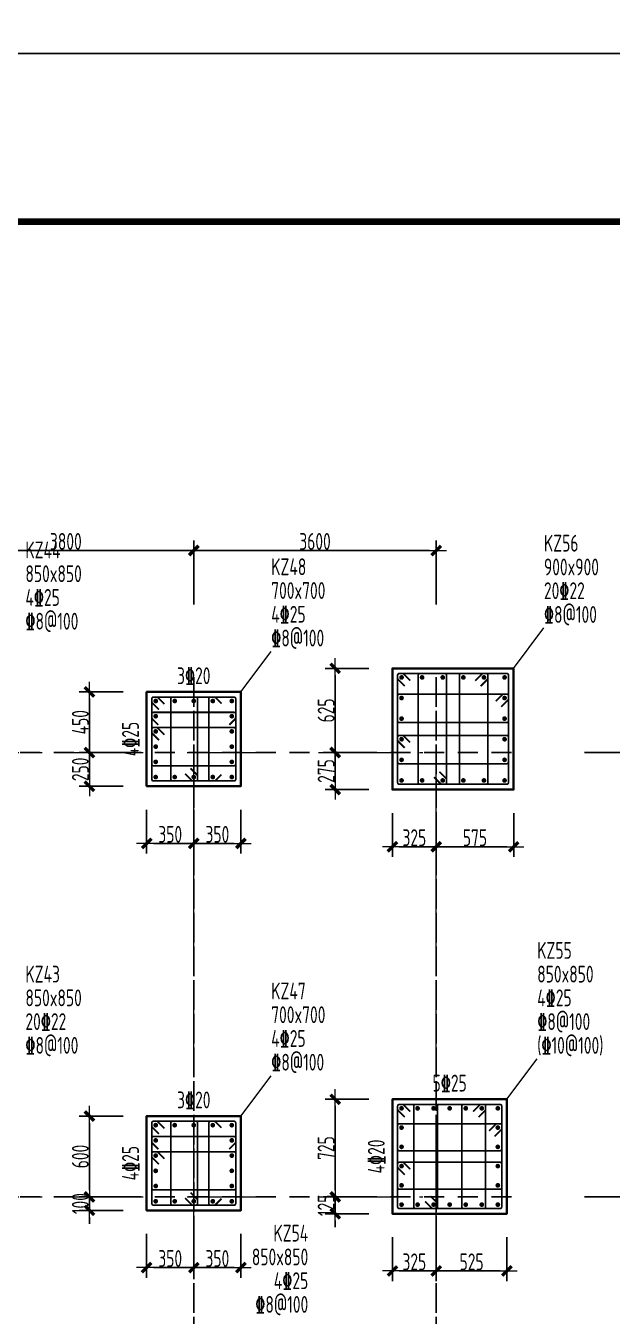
# Model space of a CAD drawing. Header units: millimetres. Extents: x 539196 to 807275, y 431843 to 1156631.
# Drawn here: x 643774 to 652481, y 749487 to 768652 of the extents above; entities that cross this region are included whole.
import ezdxf
from ezdxf.enums import TextEntityAlignment as Align

# ---------------------------------------------------------------- set-up
doc = ezdxf.new("R2010")
doc.units = ezdxf.units.MM
doc.header["$MEASUREMENT"] = 0
for name, pattern in [('DOTE', [2.42, 2, -0.2, 0.02, -0.2]), ('点划线', [1850, 1200, -300, 50, -300]), ('虚线', [500, 300, -200])]:
    doc.linetypes.add(name, pattern=pattern)
doc.layers.add('DOTE', color=1, linetype='DOTE')
doc.layers.add('PUB_TITLE', color=4, linetype='Continuous')
for name, color, linetype, lineweight in [('柱原位标注', 7, 'Continuous', 18), ('柱尺寸标注', 3, 'Continuous', 18), ('柱标注引线', 2, 'Continuous', 18), ('柱箍筋', 1, 'Continuous', 25), ('柱纵筋', 1, 'Continuous', 70), ('柱集中标注', 2, 'Continuous', 18), ('砼柱', 2, 'Continuous', 35), ('网格', 9, '点划线', 18), ('轴线标注', 3, 'Continuous', 18)]:
    doc.layers.add(name, color=color, linetype=linetype, lineweight=lineweight)
doc.styles.add('样式 1_yjk_yjk', font='yjkeng.shx', dxfattribs={"width": 0.7, "bigfont": 'yjkchn.shx'})
doc.dimstyles.new('盈建科结构_yjk_yjk', dxfattribs={"dimscale": 100, "dimtxt": 2.5, "dimasz": 1, "dimexe": 1.5, "dimexo": 0.625, "dimgap": 0.1, "dimtad": 1, "dimdec": 0, "dimrnd": 1, "dimzin": 0, "dimdsep": 46, "dimtxsty": '样式 1_yjk_yjk', "dimblk": '_yjkbk', "dimblk1": 'ARCHTICK', "dimblk2": 'ARCHTICK', "dimcen": 0.09, "dimadec": 0, "dimazin": 0, "dimtfac": 1, "dimtdec": 4, "dimtix": 1, "dimtmove": 2, "dimatfit": 3, "dimfxl": 0, "dimtolj": 1, "dimtzin": 0, "dimarcsym": 0})

# ---------------------------------------------------------------- blocks, each defined once
blk = doc.blocks.new('_yjkbk')
blk.add_line((-1, 0), (1.5, 0))
blk.add_lwpolyline([(-0.7, -0.7, 0.5, 0.5, 0), (0.7, 0.7, 0.5, 0.5, 0)], format="xyseb")
blk = doc.blocks.new('*D966')
at = {"layer": 'Defpoints', "color": 0}
for p in [(645568, 751059), (646268, 751059), (646268, 750209)]:
    blk.add_point(p, dxfattribs=at)
at = {"layer": '柱尺寸标注', "color": 0, "lineweight": -2}
for p, q in [((645568, 750709), (645568, 750059)), ((646268, 750709), (646268, 750059)), ((645668, 750209), (646168, 750209))]:
    blk.add_line(p, q, dxfattribs=at)
at = {"layer": '柱尺寸标注', "color": 0, "lineweight": -2, "xscale": 100, "yscale": 100, "zscale": 100, "rotation": 180}
blk.add_blockref('_yjkbk', (645568, 750209), dxfattribs=at)
at = {"layer": '柱尺寸标注', "color": 0, "lineweight": -2, "xscale": 100, "yscale": 100, "zscale": 100}
blk.add_blockref('_yjkbk', (646268, 750209), dxfattribs=at)
at = {"layer": '柱尺寸标注', "color": 0, "insert": (645918, 750344), "char_height": 250, "attachment_point": 5, "style": '样式 1_yjk_yjk'}
blk.add_mtext('\\A1;350', dxfattribs=at)
blk = doc.blocks.new('_ARCHTICK')
at = {"color": 0, "linetype": 'ByBlock', "const_width": 0.15}
blk.add_lwpolyline([(-0.5, -0.5), (0.5, 0.5)], dxfattribs=at)
blk = doc.blocks.new('*D967')
at = {"layer": 'Defpoints', "color": 0}
for p in [(646268, 751059), (646968, 751059), (646968, 750209)]:
    blk.add_point(p, dxfattribs=at)
at = {"layer": '柱尺寸标注', "color": 0, "lineweight": -2}
for p, q in [((646268, 750709), (646268, 750059)), ((646968, 750709), (646968, 750059)), ((646368, 750209), (646868, 750209))]:
    blk.add_line(p, q, dxfattribs=at)
at = {"layer": '柱尺寸标注', "color": 0, "lineweight": -2, "xscale": 100, "yscale": 100, "zscale": 100, "rotation": 180}
blk.add_blockref('_yjkbk', (646268, 750209), dxfattribs=at)
at = {"layer": '柱尺寸标注', "color": 0, "lineweight": -2, "xscale": 100, "yscale": 100, "zscale": 100}
blk.add_blockref('_yjkbk', (646968, 750209), dxfattribs=at)
at = {"layer": '柱尺寸标注', "color": 0, "insert": (646618, 750344), "char_height": 250, "attachment_point": 5, "style": '样式 1_yjk_yjk'}
blk.add_mtext('\\A1;350', dxfattribs=at)
blk = doc.blocks.new('*D968')
at = {"layer": 'Defpoints', "color": 0}
for p in [(645568, 752459), (644718, 751259), (645568, 751259)]:
    blk.add_point(p, dxfattribs=at)
at = {"layer": '柱尺寸标注', "color": 0, "lineweight": -2}
for p, q in [((645218, 752459), (644568, 752459)), ((644718, 752359), (644718, 751359)), ((645218, 751259), (644568, 751259))]:
    blk.add_line(p, q, dxfattribs=at)
at = {"layer": '柱尺寸标注', "color": 0, "lineweight": -2, "xscale": 100, "yscale": 100, "zscale": 100}
for p, rotation in [((644718, 752459), 90), ((644718, 751259), 270)]:
    blk.add_blockref('_yjkbk', p, dxfattribs=dict(at, rotation=rotation))
at = {"layer": '柱尺寸标注', "color": 0, "insert": (644583, 751859), "char_height": 250, "attachment_point": 5, "rotation": 90, "style": '样式 1_yjk_yjk'}
blk.add_mtext('\\A1;600', dxfattribs=at)
blk = doc.blocks.new('*D969')
at = {"layer": 'Defpoints', "color": 0}
for p in [(645568, 751259), (644718, 751059), (645568, 751059)]:
    blk.add_point(p, dxfattribs=at)
at = {"layer": '柱尺寸标注', "color": 0, "lineweight": -2}
for p, q in [((644718, 751359), (644718, 751459)), ((645218, 751259), (644568, 751259)), ((644718, 751259), (644718, 751059)), ((645218, 751059), (644568, 751059)), ((644718, 750959), (644718, 750859))]:
    blk.add_line(p, q, dxfattribs=at)
at = {"layer": '柱尺寸标注', "color": 0, "lineweight": -2, "xscale": 100, "yscale": 100, "zscale": 100}
for p, rotation in [((644718, 751259), 270), ((644718, 751059), 90)]:
    blk.add_blockref('_yjkbk', p, dxfattribs=dict(at, rotation=rotation))
at = {"layer": '柱尺寸标注', "color": 0, "insert": (644583, 751159), "char_height": 250, "attachment_point": 5, "rotation": 90, "style": '样式 1_yjk_yjk'}
blk.add_mtext('\\A1;100', dxfattribs=at)
blk = doc.blocks.new('*D970')
at = {"layer": 'Defpoints', "color": 0}
for p in [(645568, 757359), (646268, 757359), (646268, 756509)]:
    blk.add_point(p, dxfattribs=at)
at = {"layer": '柱尺寸标注', "color": 0, "lineweight": -2}
for p, q in [((645568, 757009), (645568, 756359)), ((646268, 757009), (646268, 756359)), ((645668, 756509), (646168, 756509))]:
    blk.add_line(p, q, dxfattribs=at)
at = {"layer": '柱尺寸标注', "color": 0, "lineweight": -2, "xscale": 100, "yscale": 100, "zscale": 100, "rotation": 180}
blk.add_blockref('_yjkbk', (645568, 756509), dxfattribs=at)
at = {"layer": '柱尺寸标注', "color": 0, "lineweight": -2, "xscale": 100, "yscale": 100, "zscale": 100}
blk.add_blockref('_yjkbk', (646268, 756509), dxfattribs=at)
at = {"layer": '柱尺寸标注', "color": 0, "insert": (645918, 756644), "char_height": 250, "attachment_point": 5, "style": '样式 1_yjk_yjk'}
blk.add_mtext('\\A1;350', dxfattribs=at)
blk = doc.blocks.new('*D971')
at = {"layer": 'Defpoints', "color": 0}
for p in [(646268, 757359), (646968, 757359), (646968, 756509)]:
    blk.add_point(p, dxfattribs=at)
at = {"layer": '柱尺寸标注', "color": 0, "lineweight": -2}
for p, q in [((646268, 757009), (646268, 756359)), ((646968, 757009), (646968, 756359)), ((646368, 756509), (646868, 756509))]:
    blk.add_line(p, q, dxfattribs=at)
at = {"layer": '柱尺寸标注', "color": 0, "lineweight": -2, "xscale": 100, "yscale": 100, "zscale": 100, "rotation": 180}
blk.add_blockref('_yjkbk', (646268, 756509), dxfattribs=at)
at = {"layer": '柱尺寸标注', "color": 0, "lineweight": -2, "xscale": 100, "yscale": 100, "zscale": 100}
blk.add_blockref('_yjkbk', (646968, 756509), dxfattribs=at)
at = {"layer": '柱尺寸标注', "color": 0, "insert": (646618, 756644), "char_height": 250, "attachment_point": 5, "style": '样式 1_yjk_yjk'}
blk.add_mtext('\\A1;350', dxfattribs=at)
blk = doc.blocks.new('*D972')
at = {"layer": 'Defpoints', "color": 0}
for p in [(645568, 758759), (644718, 757859), (645568, 757859)]:
    blk.add_point(p, dxfattribs=at)
at = {"layer": '柱尺寸标注', "color": 0, "lineweight": -2}
for p, q in [((645218, 758759), (644568, 758759)), ((644718, 758659), (644718, 757959)), ((645218, 757859), (644568, 757859))]:
    blk.add_line(p, q, dxfattribs=at)
at = {"layer": '柱尺寸标注', "color": 0, "lineweight": -2, "xscale": 100, "yscale": 100, "zscale": 100}
for p, rotation in [((644718, 758759), 90), ((644718, 757859), 270)]:
    blk.add_blockref('_yjkbk', p, dxfattribs=dict(at, rotation=rotation))
at = {"layer": '柱尺寸标注', "color": 0, "insert": (644583, 758309), "char_height": 250, "attachment_point": 5, "rotation": 90, "style": '样式 1_yjk_yjk'}
blk.add_mtext('\\A1;450', dxfattribs=at)
blk = doc.blocks.new('*D973')
at = {"layer": 'Defpoints', "color": 0}
for p in [(645568, 757859), (644718, 757359), (645568, 757359)]:
    blk.add_point(p, dxfattribs=at)
at = {"layer": '柱尺寸标注', "color": 0, "lineweight": -2}
for p, q in [((645218, 757859), (644568, 757859)), ((644718, 757759), (644718, 757459)), ((645218, 757359), (644568, 757359))]:
    blk.add_line(p, q, dxfattribs=at)
at = {"layer": '柱尺寸标注', "color": 0, "lineweight": -2, "xscale": 100, "yscale": 100, "zscale": 100}
for p, rotation in [((644718, 757859), 90), ((644718, 757359), 270)]:
    blk.add_blockref('_yjkbk', p, dxfattribs=dict(at, rotation=rotation))
at = {"layer": '柱尺寸标注', "color": 0, "insert": (644583, 757609), "char_height": 250, "attachment_point": 5, "rotation": 90, "style": '样式 1_yjk_yjk'}
blk.add_mtext('\\A1;250', dxfattribs=at)
blk = doc.blocks.new('*D982')
at = {"layer": 'Defpoints', "color": 0}
for p in [(649218, 751009), (649868, 751009), (649868, 750159)]:
    blk.add_point(p, dxfattribs=at)
at = {"layer": '柱尺寸标注', "color": 0, "lineweight": -2}
for p, q in [((649218, 750659), (649218, 750009)), ((649868, 750659), (649868, 750009)), ((649318, 750159), (649768, 750159))]:
    blk.add_line(p, q, dxfattribs=at)
at = {"layer": '柱尺寸标注', "color": 0, "lineweight": -2, "xscale": 100, "yscale": 100, "zscale": 100, "rotation": 180}
blk.add_blockref('_yjkbk', (649218, 750159), dxfattribs=at)
at = {"layer": '柱尺寸标注', "color": 0, "lineweight": -2, "xscale": 100, "yscale": 100, "zscale": 100}
blk.add_blockref('_yjkbk', (649868, 750159), dxfattribs=at)
at = {"layer": '柱尺寸标注', "color": 0, "insert": (649543, 750294), "char_height": 250, "attachment_point": 5, "style": '样式 1_yjk_yjk'}
blk.add_mtext('\\A1;325', dxfattribs=at)
blk = doc.blocks.new('*D983')
at = {"layer": 'Defpoints', "color": 0}
for p in [(649868, 751009), (650918, 751009), (650918, 750159)]:
    blk.add_point(p, dxfattribs=at)
at = {"layer": '柱尺寸标注', "color": 0, "lineweight": -2}
for p, q in [((649868, 750659), (649868, 750009)), ((650918, 750659), (650918, 750009)), ((649968, 750159), (650818, 750159))]:
    blk.add_line(p, q, dxfattribs=at)
at = {"layer": '柱尺寸标注', "color": 0, "lineweight": -2, "xscale": 100, "yscale": 100, "zscale": 100, "rotation": 180}
blk.add_blockref('_yjkbk', (649868, 750159), dxfattribs=at)
at = {"layer": '柱尺寸标注', "color": 0, "lineweight": -2, "xscale": 100, "yscale": 100, "zscale": 100}
blk.add_blockref('_yjkbk', (650918, 750159), dxfattribs=at)
at = {"layer": '柱尺寸标注', "color": 0, "insert": (650393, 750294), "char_height": 250, "attachment_point": 5, "style": '样式 1_yjk_yjk'}
blk.add_mtext('\\A1;525', dxfattribs=at)
blk = doc.blocks.new('*D984')
at = {"layer": 'Defpoints', "color": 0}
for p in [(649218, 752709), (648368, 751259), (649218, 751259)]:
    blk.add_point(p, dxfattribs=at)
at = {"layer": '柱尺寸标注', "color": 0, "lineweight": -2}
for p, q in [((648868, 752709), (648218, 752709)), ((648368, 752609), (648368, 751359)), ((648868, 751259), (648218, 751259))]:
    blk.add_line(p, q, dxfattribs=at)
at = {"layer": '柱尺寸标注', "color": 0, "lineweight": -2, "xscale": 100, "yscale": 100, "zscale": 100}
for p, rotation in [((648368, 752709), 90), ((648368, 751259), 270)]:
    blk.add_blockref('_yjkbk', p, dxfattribs=dict(at, rotation=rotation))
at = {"layer": '柱尺寸标注', "color": 0, "insert": (648233, 751984), "char_height": 250, "attachment_point": 5, "rotation": 90, "style": '样式 1_yjk_yjk'}
blk.add_mtext('\\A1;725', dxfattribs=at)
blk = doc.blocks.new('*D985')
at = {"layer": 'Defpoints', "color": 0}
for p in [(649218, 751259), (648368, 751009), (649218, 751009)]:
    blk.add_point(p, dxfattribs=at)
at = {"layer": '柱尺寸标注', "color": 0, "lineweight": -2}
for p, q in [((648368, 751359), (648368, 751459)), ((648868, 751259), (648218, 751259)), ((648368, 751259), (648368, 751009)), ((648868, 751009), (648218, 751009)), ((648368, 750909), (648368, 750809))]:
    blk.add_line(p, q, dxfattribs=at)
at = {"layer": '柱尺寸标注', "color": 0, "lineweight": -2, "xscale": 100, "yscale": 100, "zscale": 100}
for p, rotation in [((648368, 751259), 270), ((648368, 751009), 90)]:
    blk.add_blockref('_yjkbk', p, dxfattribs=dict(at, rotation=rotation))
at = {"layer": '柱尺寸标注', "color": 0, "insert": (648233, 751134), "char_height": 250, "attachment_point": 5, "rotation": 90, "style": '样式 1_yjk_yjk'}
blk.add_mtext('\\A1;125', dxfattribs=at)
blk = doc.blocks.new('*D986')
at = {"layer": 'Defpoints', "color": 0}
for p in [(649218, 757309), (649868, 757309), (649868, 756459)]:
    blk.add_point(p, dxfattribs=at)
at = {"layer": '柱尺寸标注', "color": 0, "lineweight": -2}
for p, q in [((649218, 756959), (649218, 756309)), ((649868, 756959), (649868, 756309)), ((649318, 756459), (649768, 756459))]:
    blk.add_line(p, q, dxfattribs=at)
at = {"layer": '柱尺寸标注', "color": 0, "lineweight": -2, "xscale": 100, "yscale": 100, "zscale": 100, "rotation": 180}
blk.add_blockref('_yjkbk', (649218, 756459), dxfattribs=at)
at = {"layer": '柱尺寸标注', "color": 0, "lineweight": -2, "xscale": 100, "yscale": 100, "zscale": 100}
blk.add_blockref('_yjkbk', (649868, 756459), dxfattribs=at)
at = {"layer": '柱尺寸标注', "color": 0, "insert": (649543, 756594), "char_height": 250, "attachment_point": 5, "style": '样式 1_yjk_yjk'}
blk.add_mtext('\\A1;325', dxfattribs=at)
blk = doc.blocks.new('*D987')
at = {"layer": 'Defpoints', "color": 0}
for p in [(649868, 757309), (651018, 757309), (651018, 756459)]:
    blk.add_point(p, dxfattribs=at)
at = {"layer": '柱尺寸标注', "color": 0, "lineweight": -2}
for p, q in [((649868, 756959), (649868, 756309)), ((651018, 756959), (651018, 756309)), ((649968, 756459), (650918, 756459))]:
    blk.add_line(p, q, dxfattribs=at)
at = {"layer": '柱尺寸标注', "color": 0, "lineweight": -2, "xscale": 100, "yscale": 100, "zscale": 100, "rotation": 180}
blk.add_blockref('_yjkbk', (649868, 756459), dxfattribs=at)
at = {"layer": '柱尺寸标注', "color": 0, "lineweight": -2, "xscale": 100, "yscale": 100, "zscale": 100}
blk.add_blockref('_yjkbk', (651018, 756459), dxfattribs=at)
at = {"layer": '柱尺寸标注', "color": 0, "insert": (650443, 756594), "char_height": 250, "attachment_point": 5, "style": '样式 1_yjk_yjk'}
blk.add_mtext('\\A1;575', dxfattribs=at)
blk = doc.blocks.new('*D988')
at = {"layer": 'Defpoints', "color": 0}
for p in [(649218, 759109), (648368, 757859), (649218, 757859)]:
    blk.add_point(p, dxfattribs=at)
at = {"layer": '柱尺寸标注', "color": 0, "lineweight": -2}
for p, q in [((648868, 759109), (648218, 759109)), ((648368, 759009), (648368, 757959)), ((648868, 757859), (648218, 757859))]:
    blk.add_line(p, q, dxfattribs=at)
at = {"layer": '柱尺寸标注', "color": 0, "lineweight": -2, "xscale": 100, "yscale": 100, "zscale": 100}
for p, rotation in [((648368, 759109), 90), ((648368, 757859), 270)]:
    blk.add_blockref('_yjkbk', p, dxfattribs=dict(at, rotation=rotation))
at = {"layer": '柱尺寸标注', "color": 0, "insert": (648233, 758484), "char_height": 250, "attachment_point": 5, "rotation": 90, "style": '样式 1_yjk_yjk'}
blk.add_mtext('\\A1;625', dxfattribs=at)
blk = doc.blocks.new('*D989')
at = {"layer": 'Defpoints', "color": 0}
for p in [(649218, 757859), (648368, 757309), (649218, 757309)]:
    blk.add_point(p, dxfattribs=at)
at = {"layer": '柱尺寸标注', "color": 0, "lineweight": -2}
for p, q in [((648868, 757859), (648218, 757859)), ((648368, 757759), (648368, 757409)), ((648868, 757309), (648218, 757309))]:
    blk.add_line(p, q, dxfattribs=at)
at = {"layer": '柱尺寸标注', "color": 0, "lineweight": -2, "xscale": 100, "yscale": 100, "zscale": 100}
for p, rotation in [((648368, 757859), 90), ((648368, 757309), 270)]:
    blk.add_blockref('_yjkbk', p, dxfattribs=dict(at, rotation=rotation))
at = {"layer": '柱尺寸标注', "color": 0, "insert": (648233, 757584), "char_height": 250, "attachment_point": 5, "rotation": 90, "style": '样式 1_yjk_yjk'}
blk.add_mtext('\\A1;275', dxfattribs=at)
blk = doc.blocks.new('*D1031')
at = {"layer": 'Defpoints', "color": 0}
for p in [(646268, 760859), (642468, 757859), (646268, 757859)]:
    blk.add_point(p, dxfattribs=at)
at = {"layer": '轴线标注', "color": 0, "lineweight": -2}
for p, q in [((642468, 760059), (642468, 761009)), ((642568, 760859), (646168, 760859)), ((646268, 760059), (646268, 761009))]:
    blk.add_line(p, q, dxfattribs=at)
at = {"layer": '轴线标注', "color": 0, "lineweight": -2, "xscale": 100, "yscale": 100, "zscale": 100, "rotation": 180}
blk.add_blockref('_yjkbk', (642468, 760859), dxfattribs=at)
at = {"layer": '轴线标注', "color": 0, "lineweight": -2, "xscale": 100, "yscale": 100, "zscale": 100}
blk.add_blockref('_yjkbk', (646268, 760859), dxfattribs=at)
at = {"layer": '轴线标注', "color": 0, "insert": (644368, 760994), "char_height": 250, "attachment_point": 5, "style": '样式 1_yjk_yjk'}
blk.add_mtext('\\A1;3800', dxfattribs=at)
blk = doc.blocks.new('*D1033')
at = {"layer": 'Defpoints', "color": 0}
for p in [(649868, 760859), (646268, 757859), (649868, 757859)]:
    blk.add_point(p, dxfattribs=at)
at = {"layer": '轴线标注', "color": 0, "lineweight": -2}
for p, q in [((646268, 760059), (646268, 761009)), ((646368, 760859), (649768, 760859)), ((649868, 760059), (649868, 761009))]:
    blk.add_line(p, q, dxfattribs=at)
at = {"layer": '轴线标注', "color": 0, "lineweight": -2, "xscale": 100, "yscale": 100, "zscale": 100, "rotation": 180}
blk.add_blockref('_yjkbk', (646268, 760859), dxfattribs=at)
at = {"layer": '轴线标注', "color": 0, "lineweight": -2, "xscale": 100, "yscale": 100, "zscale": 100}
blk.add_blockref('_yjkbk', (649868, 760859), dxfattribs=at)
at = {"layer": '轴线标注', "color": 0, "insert": (648068, 760994), "char_height": 250, "attachment_point": 5, "style": '样式 1_yjk_yjk'}
blk.add_mtext('\\A1;3600', dxfattribs=at)
blk = doc.blocks.new('*D1035')
at = {"layer": 'Defpoints', "color": 0}
for p in [(649868, 757859), (649868, 751259), (652868, 751259)]:
    blk.add_point(p, dxfattribs=at)
at = {"layer": '轴线标注', "color": 0, "lineweight": -2}
for p, q in [((652068, 757859), (653018, 757859)), ((652868, 757759), (652868, 751359)), ((652068, 751259), (653018, 751259))]:
    blk.add_line(p, q, dxfattribs=at)
at = {"layer": '轴线标注', "color": 0, "lineweight": -2, "xscale": 100, "yscale": 100, "zscale": 100}
for p, rotation in [((652868, 757859), 90), ((652868, 751259), 270)]:
    blk.add_blockref('_yjkbk', p, dxfattribs=dict(at, rotation=rotation))
at = {"layer": '轴线标注', "color": 0, "insert": (652733, 754559), "char_height": 250, "attachment_point": 5, "rotation": 90, "style": '样式 1_yjk_yjk'}
blk.add_mtext('\\A1;6600', dxfattribs=at)
blk = doc.blocks.new('*D1037')
at = {"layer": 'Defpoints', "color": 0}
for p in [(649868, 751259), (649868, 748259), (652868, 748259)]:
    blk.add_point(p, dxfattribs=at)
at = {"layer": '轴线标注', "color": 0, "lineweight": -2}
for p, q in [((652068, 751259), (653018, 751259)), ((652868, 751159), (652868, 748359)), ((652068, 748259), (653018, 748259))]:
    blk.add_line(p, q, dxfattribs=at)
at = {"layer": '轴线标注', "color": 0, "lineweight": -2, "xscale": 100, "yscale": 100, "zscale": 100}
for p, rotation in [((652868, 751259), 90), ((652868, 748259), 270)]:
    blk.add_blockref('_yjkbk', p, dxfattribs=dict(at, rotation=rotation))
at = {"layer": '轴线标注', "color": 0, "insert": (652733, 749759), "char_height": 250, "attachment_point": 5, "rotation": 90, "style": '样式 1_yjk_yjk'}
blk.add_mtext('\\A1;3000', dxfattribs=at)
blk = doc.blocks.new('jzzw')
at = {"layer": 'DOTE', "color": 1, "linetype": '虚线'}
for p, q in [((947786, 872027), (947786, 890469)), ((947786, 890469), (947786, 834829)), ((951386, 872027), (951386, 890469)), ((951386, 890469), (951386, 834829)), ((952506, 889349), (912186, 889349)), ((952506, 889349), (912186, 889349)), ((952506, 889349), (912186, 889349)), ((952506, 889349), (912186, 889349)), ((952506, 882749), (911886, 882749))]:
    blk.add_line(p, q, dxfattribs=at)

msp = doc.modelspace()

# ---------------------------------------------------------------- linework, layer by layer
at = {"layer": 'PUB_TITLE'}
for points in [[(603402.6, 768243), (662802.6, 768243), (662802.6, 852343), (603402.6, 852343)], [(603402.6, 684143), (662802.6, 684143), (662802.6, 768243), (603402.6, 768243)]]:
    msp.add_lwpolyline(points, close=True, dxfattribs=at)
at = {"layer": 'PUB_TITLE', "const_width": 100}
msp.add_lwpolyline([(604402.6, 685143), (661802.6, 685143), (661802.6, 765743), (604402.6, 765743)], close=True, dxfattribs=at)
at = {"layer": '柱标注引线'}
for p, q in [((651017.6, 759109.2), (651467.6, 759709.2)), ((646967.6, 758759.2), (647417.6, 759359.2)), ((650917.6, 752709.2), (651367.6, 753309.2)), ((646967.6, 752459.2), (647417.6, 753059.2))]:
    msp.add_line(p, q, dxfattribs=at)
at = {"layer": '柱箍筋', "const_width": 25}
for points in [[(649481.6, 758926.5), (649383.4, 759024.8, 0.1989124), (649366.6, 759031.7), (649318.8, 759031.7, 0.4142136), (649295.1, 759008), (649295.1, 757410.5, 0.4142136), (649318.8, 757386.7), (650916.3, 757386.7, 0.4142136), (650940.1, 757410.5), (650940.1, 759008, 0.4142136), (650916.3, 759031.7), (649318.8, 759031.7, 0.4142136), (649295.1, 759008), (649295.1, 758960.2, 0.1989124), (649302, 758943.5), (649400.3, 758845.2)], [(649835.5, 757492), (649933.8, 757393.7, 0.1989124), (649950.6, 757386.7), (649998.3, 757386.7, 0.4142136), (650022.1, 757410.5), (650022.1, 759008, 0.4142136), (649998.3, 759031.7), (649624.8, 759031.7, 0.4142136), (649601.1, 759008), (649601.1, 757410.5, 0.4142136), (649624.8, 757386.7), (649998.3, 757386.7, 0.4142136), (650022.1, 757410.5), (650022.1, 757458.2, 0.1989124), (650015.1, 757475), (649916.9, 757573.3)], [(650447.5, 758926.5), (650545.8, 759024.8, -0.1989124), (650562.6, 759031.7), (650610.3, 759031.7, -0.4142136), (650634.1, 759008), (650634.1, 757410.5, -0.4142136), (650610.3, 757386.7), (650236.8, 757386.7, -0.4142136), (650213.1, 757410.5), (650213.1, 759008, -0.4142136), (650236.8, 759031.7), (650610.3, 759031.7, -0.4142136), (650634.1, 759008), (650634.1, 758960.2, -0.1989124), (650627.1, 758943.5), (650528.9, 758845.2)], [(645831.6, 758576.5), (645733.4, 758674.8, 0.1989124), (645716.6, 758681.7), (645668.8, 758681.7, 0.4142136), (645645.1, 758658), (645645.1, 757460.5, 0.4142136), (645668.8, 757436.7), (646866.3, 757436.7, 0.4142136), (646890.1, 757460.5), (646890.1, 758658, 0.4142136), (646866.3, 758681.7), (645668.8, 758681.7, 0.4142136), (645645.1, 758658), (645645.1, 758610.2, 0.1989124), (645652, 758593.5), (645750.3, 758495.2)], [(646138.5, 757542), (646236.8, 757443.7, 0.1989124), (646253.6, 757436.7), (646301.3, 757436.7, 0.4142136), (646325.1, 757460.5), (646325.1, 758658, 0.4142136), (646301.3, 758681.7), (645951.3, 758681.7, 0.4142136), (645927.6, 758658), (645927.6, 757460.5, 0.4142136), (645951.3, 757436.7), (646301.3, 757436.7, 0.4142136), (646325.1, 757460.5), (646325.1, 757508.2, 0.1989124), (646318.1, 757525), (646219.9, 757623.3)], [(646679.1, 757532.1), (646590.7, 757443.7, -0.131362), (646564.1, 757436.7), (646516.3, 757436.7, -0.4142136), (646492.6, 757460.5), (646492.6, 758658, -0.4142136), (646516.3, 758681.7), (646564.1, 758681.7, -0.131362), (646590.7, 758674.8), (646679.1, 758586.4)], [(650834.9, 758539.2), (650933.1, 758637.5, 0.1989124), (650940.1, 758654.2), (650940.1, 758702, 0.4142136), (650916.3, 758725.7), (649318.8, 758725.7, 0.4142136), (649295.1, 758702), (649295.1, 758328.5, 0.4142136), (649318.8, 758304.7), (650916.3, 758304.7, 0.4142136), (650940.1, 758328.5), (650940.1, 758702, 0.4142136), (650916.3, 758725.7), (650868.6, 758725.7, 0.1989124), (650851.8, 758718.8), (650753.5, 758620.5)], [(645740.4, 758269.2), (645652, 758357.6, -0.131362), (645645.1, 758384.2), (645645.1, 758432, -0.4142136), (645668.8, 758455.7), (646866.3, 758455.7, -0.4142136), (646890.1, 758432), (646890.1, 758384.2, -0.131362), (646883.1, 758357.6), (646794.7, 758269.2)], [(645750.3, 758043.2), (645652, 758141.5, -0.1989124), (645645.1, 758158.2), (645645.1, 758206, -0.4142136), (645668.8, 758229.7), (646866.3, 758229.7, -0.4142136), (646890.1, 758206), (646890.1, 757686.5, -0.4142136), (646866.3, 757662.7), (645668.8, 757662.7, -0.4142136), (645645.1, 757686.5), (645645.1, 758206, -0.4142136), (645668.8, 758229.7), (645716.6, 758229.7, -0.1989124), (645733.4, 758222.8), (645831.6, 758124.5)], [(649400.3, 757927.2), (649302, 758025.5, -0.1989124), (649295.1, 758042.2), (649295.1, 758090, -0.4142136), (649318.8, 758113.7), (650916.3, 758113.7, -0.4142136), (650940.1, 758090), (650940.1, 757716.5, -0.4142136), (650916.3, 757692.7), (649318.8, 757692.7, -0.4142136), (649295.1, 757716.5), (649295.1, 758090, -0.4142136), (649318.8, 758113.7), (649366.6, 758113.7, -0.1989124), (649383.4, 758106.8), (649481.6, 758008.5)], [(649481.6, 752526.5), (649383.4, 752624.8, 0.1989124), (649366.6, 752631.7), (649318.8, 752631.7, 0.4142136), (649295.1, 752608), (649295.1, 751110.5, 0.4142136), (649318.8, 751086.7), (650816.3, 751086.7, 0.4142136), (650840.1, 751110.5), (650840.1, 752608, 0.4142136), (650816.3, 752631.7), (649318.8, 752631.7, 0.4142136), (649295.1, 752608), (649295.1, 752560.2, 0.1989124), (649302, 752543.5), (649400.3, 752445.2)], [(649700.2, 751192), (649798.5, 751093.7, 0.1989124), (649815.3, 751086.7), (649863, 751086.7, 0.4142136), (649886.8, 751110.5), (649886.8, 752608, 0.4142136), (649863, 752631.7), (649557.2, 752631.7, 0.4142136), (649533.4, 752608), (649533.4, 751110.5, 0.4142136), (649557.2, 751086.7), (649863, 751086.7, 0.4142136), (649886.8, 751110.5), (649886.8, 751158.2, 0.1989124), (649879.8, 751175), (649781.5, 751273.3)], [(650415.2, 752526.5), (650513.5, 752624.8, -0.1989124), (650530.3, 752631.7), (650578, 752631.7, -0.4142136), (650601.8, 752608), (650601.8, 751110.5, -0.4142136), (650578, 751086.7), (650272.2, 751086.7, -0.4142136), (650248.4, 751110.5), (650248.4, 752608, -0.4142136), (650272.2, 752631.7), (650578, 752631.7, -0.4142136), (650601.8, 752608), (650601.8, 752560.2, -0.1989124), (650594.8, 752543.5), (650496.5, 752445.2)], [(645831.6, 752276.5), (645733.4, 752374.8, 0.1989124), (645716.6, 752381.7), (645668.8, 752381.7, 0.4142136), (645645.1, 752358), (645645.1, 751160.5, 0.4142136), (645668.8, 751136.7), (646866.3, 751136.7, 0.4142136), (646890.1, 751160.5), (646890.1, 752358, 0.4142136), (646866.3, 752381.7), (645668.8, 752381.7, 0.4142136), (645645.1, 752358), (645645.1, 752310.2, 0.1989124), (645652, 752293.5), (645750.3, 752195.2)], [(646138.5, 751242), (646236.8, 751143.7, 0.1989124), (646253.6, 751136.7), (646301.3, 751136.7, 0.4142136), (646325.1, 751160.5), (646325.1, 752358, 0.4142136), (646301.3, 752381.7), (645951.3, 752381.7, 0.4142136), (645927.6, 752358), (645927.6, 751160.5, 0.4142136), (645951.3, 751136.7), (646301.3, 751136.7, 0.4142136), (646325.1, 751160.5), (646325.1, 751208.2, 0.1989124), (646318.1, 751225), (646219.9, 751323.3)], [(646679.1, 751232.1), (646590.7, 751143.7, -0.131362), (646564.1, 751136.7), (646516.3, 751136.7, -0.4142136), (646492.6, 751160.5), (646492.6, 752358, -0.4142136), (646516.3, 752381.7), (646564.1, 752381.7, -0.131362), (646590.7, 752374.8), (646679.1, 752286.4)], [(650734.9, 752159.2), (650833.1, 752257.5, 0.1989124), (650840.1, 752274.2), (650840.1, 752322, 0.4142136), (650816.3, 752345.7), (649318.8, 752345.7, 0.4142136), (649295.1, 752322), (649295.1, 751968.5, 0.4142136), (649318.8, 751944.7), (650816.3, 751944.7, 0.4142136), (650840.1, 751968.5), (650840.1, 752322, 0.4142136), (650816.3, 752345.7), (650768.6, 752345.7, 0.1989124), (650751.8, 752338.8), (650653.5, 752240.5)], [(645740.4, 751969.2), (645652, 752057.6, -0.131362), (645645.1, 752084.2), (645645.1, 752132, -0.4142136), (645668.8, 752155.7), (646866.3, 752155.7, -0.4142136), (646890.1, 752132), (646890.1, 752084.2, -0.131362), (646883.1, 752057.6), (646794.7, 751969.2)], [(645750.3, 751743.2), (645652, 751841.5, -0.1989124), (645645.1, 751858.2), (645645.1, 751906, -0.4142136), (645668.8, 751929.7), (646866.3, 751929.7, -0.4142136), (646890.1, 751906), (646890.1, 751386.5, -0.4142136), (646866.3, 751362.7), (645668.8, 751362.7, -0.4142136), (645645.1, 751386.5), (645645.1, 751906, -0.4142136), (645668.8, 751929.7), (645716.6, 751929.7, -0.1989124), (645733.4, 751922.8), (645831.6, 751824.5)], [(649400.3, 751587.2), (649302, 751685.5, -0.1989124), (649295.1, 751702.2), (649295.1, 751750, -0.4142136), (649318.8, 751773.7), (650816.3, 751773.7, -0.4142136), (650840.1, 751750), (650840.1, 751396.5, -0.4142136), (650816.3, 751372.7), (649318.8, 751372.7, -0.4142136), (649295.1, 751396.5), (649295.1, 751750, -0.4142136), (649318.8, 751773.7), (649366.6, 751773.7, -0.1989124), (649383.4, 751766.8), (649481.6, 751668.5)]]:
    msp.add_lwpolyline(points, format="xyb", dxfattribs=at)
at = {"layer": '柱纵筋', "const_width": 35}
for points in [[(649370.1, 758974.2, 1), (649335.1, 758974.2, 1)], [(649676.1, 758974.2, 1), (649641.1, 758974.2, 1)], [(649982.1, 758974.2, 1), (649947.1, 758974.2, 1)], [(650288.1, 758974.2, 1), (650253.1, 758974.2, 1)], [(650594.1, 758974.2, 1), (650559.1, 758974.2, 1)], [(650900.1, 758974.2, 1), (650865.1, 758974.2, 1)], [(645720.1, 758624.2, 1), (645685.1, 758624.2, 1)], [(646002.6, 758624.2, 1), (645967.6, 758624.2, 1)], [(646285.1, 758624.2, 1), (646250.1, 758624.2, 1)], [(646567.6, 758624.2, 1), (646532.6, 758624.2, 1)], [(646850.1, 758624.2, 1), (646815.1, 758624.2, 1)], [(649370.1, 758668.2, 1), (649335.1, 758668.2, 1)], [(650900.1, 758668.2, 1), (650865.1, 758668.2, 1)], [(645720.1, 758398.2, 1), (645685.1, 758398.2, 1)], [(646850.1, 758398.2, 1), (646815.1, 758398.2, 1)], [(649370.1, 758362.2, 1), (649335.1, 758362.2, 1)], [(650900.1, 758362.2, 1), (650865.1, 758362.2, 1)], [(645720.1, 758172.2, 1), (645685.1, 758172.2, 1)], [(646850.1, 758172.2, 1), (646815.1, 758172.2, 1)], [(645720.1, 757946.2, 1), (645685.1, 757946.2, 1)], [(646850.1, 757946.2, 1), (646815.1, 757946.2, 1)], [(649370.1, 758056.2, 1), (649335.1, 758056.2, 1)], [(650900.1, 758056.2, 1), (650865.1, 758056.2, 1)], [(649370.1, 757750.2, 1), (649335.1, 757750.2, 1)], [(650900.1, 757750.2, 1), (650865.1, 757750.2, 1)], [(645720.1, 757720.2, 1), (645685.1, 757720.2, 1)], [(646850.1, 757720.2, 1), (646815.1, 757720.2, 1)], [(645720.1, 757494.2, 1), (645685.1, 757494.2, 1)], [(646002.6, 757494.2, 1), (645967.6, 757494.2, 1)], [(646285.1, 757494.2, 1), (646250.1, 757494.2, 1)], [(646567.6, 757494.2, 1), (646532.6, 757494.2, 1)], [(646850.1, 757494.2, 1), (646815.1, 757494.2, 1)], [(649370.1, 757444.2, 1), (649335.1, 757444.2, 1)], [(649676.1, 757444.2, 1), (649641.1, 757444.2, 1)], [(649982.1, 757444.2, 1), (649947.1, 757444.2, 1)], [(650288.1, 757444.2, 1), (650253.1, 757444.2, 1)], [(650594.1, 757444.2, 1), (650559.1, 757444.2, 1)], [(650900.1, 757444.2, 1), (650865.1, 757444.2, 1)], [(649370.1, 752574.2, 1), (649335.1, 752574.2, 1)], [(649608.4, 752574.2, 1), (649573.4, 752574.2, 1)], [(649846.8, 752574.2, 1), (649811.8, 752574.2, 1)], [(650085.1, 752574.2, 1), (650050.1, 752574.2, 1)], [(650323.4, 752574.2, 1), (650288.4, 752574.2, 1)], [(650561.8, 752574.2, 1), (650526.8, 752574.2, 1)], [(650800.1, 752574.2, 1), (650765.1, 752574.2, 1)], [(645720.1, 752324.2, 1), (645685.1, 752324.2, 1)], [(646002.6, 752324.2, 1), (645967.6, 752324.2, 1)], [(646285.1, 752324.2, 1), (646250.1, 752324.2, 1)], [(646567.6, 752324.2, 1), (646532.6, 752324.2, 1)], [(646850.1, 752324.2, 1), (646815.1, 752324.2, 1)], [(649370.1, 752288.2, 1), (649335.1, 752288.2, 1)], [(650800.1, 752288.2, 1), (650765.1, 752288.2, 1)], [(645720.1, 752098.2, 1), (645685.1, 752098.2, 1)], [(646850.1, 752098.2, 1), (646815.1, 752098.2, 1)], [(649370.1, 752002.2, 1), (649335.1, 752002.2, 1)], [(650800.1, 752002.2, 1), (650765.1, 752002.2, 1)], [(645720.1, 751872.2, 1), (645685.1, 751872.2, 1)], [(646850.1, 751872.2, 1), (646815.1, 751872.2, 1)], [(645720.1, 751646.2, 1), (645685.1, 751646.2, 1)], [(646850.1, 751646.2, 1), (646815.1, 751646.2, 1)], [(649370.1, 751716.2, 1), (649335.1, 751716.2, 1)], [(650800.1, 751716.2, 1), (650765.1, 751716.2, 1)], [(649370.1, 751430.2, 1), (649335.1, 751430.2, 1)], [(650800.1, 751430.2, 1), (650765.1, 751430.2, 1)], [(645720.1, 751420.2, 1), (645685.1, 751420.2, 1)], [(646850.1, 751420.2, 1), (646815.1, 751420.2, 1)], [(645720.1, 751194.2, 1), (645685.1, 751194.2, 1)], [(646002.6, 751194.2, 1), (645967.6, 751194.2, 1)], [(646285.1, 751194.2, 1), (646250.1, 751194.2, 1)], [(646567.6, 751194.2, 1), (646532.6, 751194.2, 1)], [(646850.1, 751194.2, 1), (646815.1, 751194.2, 1)], [(649370.1, 751144.2, 1), (649335.1, 751144.2, 1)], [(649608.4, 751144.2, 1), (649573.4, 751144.2, 1)], [(649846.8, 751144.2, 1), (649811.8, 751144.2, 1)], [(650085.1, 751144.2, 1), (650050.1, 751144.2, 1)], [(650323.4, 751144.2, 1), (650288.4, 751144.2, 1)], [(650561.8, 751144.2, 1), (650526.8, 751144.2, 1)], [(650800.1, 751144.2, 1), (650765.1, 751144.2, 1)]]:
    msp.add_lwpolyline(points, format="xyb", close=True, dxfattribs=at)
at = {"layer": '砼柱'}
for points in [[(651017.6, 759109.2), (649217.6, 759109.2), (649217.6, 757309.2), (651017.6, 757309.2)], [(646967.6, 758759.2), (645567.6, 758759.2), (645567.6, 757359.2), (646967.6, 757359.2)], [(650917.6, 752709.2), (649217.6, 752709.2), (649217.6, 751009.2), (650917.6, 751009.2)], [(646967.6, 752459.2), (645567.6, 752459.2), (645567.6, 751059.2), (646967.6, 751059.2)]]:
    msp.add_lwpolyline(points, close=True, dxfattribs=at)
at = {"layer": '网格'}
for p, q in [((642467.6, 757859.2), (646267.6, 757859.2)), ((646267.6, 751259.2), (646267.6, 757859.2)), ((646267.6, 757859.2), (649867.6, 757859.2)), ((649867.6, 751259.2), (649867.6, 757859.2)), ((642467.6, 751259.2), (646267.6, 751259.2)), ((646267.6, 748259.2), (646267.6, 751259.2)), ((646267.6, 751259.2), (649867.6, 751259.2)), ((649867.6, 748259.2), (649867.6, 751259.2))]:
    msp.add_line(p, q, dxfattribs=at)

# ---------------------------------------------------------------- block references
msp.add_blockref('jzzw', (-301518.2, -131489.7))

# ---------------------------------------------------------------- texts
at = {"layer": '柱原位标注', "linetype": 'Continuous', "style": '样式 1_yjk_yjk', "width": 0.7}
for s, p in [('3\x8420', (646267.6, 758799.2)), ('5\x8425', (650067.6, 752749.2)), ('3\x8420', (646267.6, 752499.2))]:
    msp.add_text(s, height=250, dxfattribs=at).set_placement(p, align=Align.BOTTOM_CENTER)
for s, p in [('4\x8425', (645527.6, 758059.2)), ('4\x8420', (649177.6, 751859.2)), ('4\x8425', (645527.6, 751759.2))]:
    msp.add_text(s, height=250, rotation=90, dxfattribs=at).set_placement(p, align=Align.BOTTOM_CENTER)
at = {"layer": '柱集中标注', "linetype": 'Continuous', "style": '样式 1_yjk_yjk', "width": 0.7}
for s, p in [('KZ56', (651467.6, 760767.5)), ('KZ44', (643767.6, 760667.5)), ('KZ48', (647417.6, 760417.5)), ('900x900', (651467.6, 760414.7)), ('850x850', (643767.6, 760314.7)), ('4\x8425', (643767.6, 759962)), ('700x700', (647417.6, 760064.7)), ('20\x8422', (651467.6, 760062)), ('\x848@100', (643767.6, 759609.2)), ('4\x8425', (647417.6, 759712)), ('\x848@100', (651467.6, 759709.2)), ('\x848@100', (647417.6, 759359.2)), ('KZ55', (651367.6, 754720.2)), ('KZ43', (643767.6, 754367.5)), ('850x850', (651367.6, 754367.5)), ('850x850', (643767.6, 754014.7)), ('KZ47', (647417.6, 754117.5)), ('4\x8425', (651367.6, 754014.7)), ('20\x8422', (643767.6, 753662)), ('700x700', (647417.6, 753764.7)), ('\x848@100', (651367.6, 753662)), ('\x848@100', (643767.6, 753309.2)), ('4\x8425', (647417.6, 753412)), ('(\x8410@100)', (651367.6, 753309.2)), ('\x848@100', (647417.6, 753059.2))]:
    msp.add_text(s, height=250, dxfattribs=at).set_placement(p, align=Align.BOTTOM_LEFT)
for s, p in [('KZ54', (647967.6, 750520.2)), ('850x850', (647967.6, 750167.5)), ('4\x8425', (647967.6, 749814.7)), ('\x848@100', (647967.6, 749462))]:
    msp.add_text(s, height=250, dxfattribs=at).set_placement(p, align=Align.BOTTOM_RIGHT)

# ---------------------------------------------------------------- dimensions: what is measured, and where the dimension line sits
at = {"layer": '柱尺寸标注'}
for p1, p2, picture, middle in [((649217.6, 759109.2), (649217.6, 757859.2), '*D988', (648232.6, 758484.2)), ((645567.6, 758759.2), (645567.6, 757859.2), '*D972', (644582.6, 758309.2)), ((645567.6, 757859.2), (645567.6, 757359.2), '*D973', (644582.6, 757609.2)), ((649217.6, 757859.2), (649217.6, 757309.2), '*D989', (648232.6, 757584.2)), ((645567.6, 757359.2), (646267.6, 757359.2), '*D970', (645917.6, 756644.2)), ((646267.6, 757359.2), (646967.6, 757359.2), '*D971', (646617.6, 756644.2)), ((649217.6, 757309.2), (649867.6, 757309.2), '*D986', (649542.6, 756594.2)), ((649867.6, 757309.2), (651017.6, 757309.2), '*D987', (650442.6, 756594.2)), ((649217.6, 752709.2), (649217.6, 751259.2), '*D984', (648232.6, 751984.2)), ((645567.6, 752459.2), (645567.6, 751259.2), '*D968', (644582.6, 751859.2)), ((645567.6, 751259.2), (645567.6, 751059.2), '*D969', (644582.6, 751159.2)), ((649217.6, 751259.2), (649217.6, 751009.2), '*D985', (648232.6, 751134.2)), ((645567.6, 751059.2), (646267.6, 751059.2), '*D966', (645917.6, 750344.2)), ((646267.6, 751059.2), (646967.6, 751059.2), '*D967', (646617.6, 750344.2)), ((649217.6, 751009.2), (649867.6, 751009.2), '*D982', (649542.6, 750294.2)), ((649867.6, 751009.2), (650917.6, 751009.2), '*D983', (650392.6, 750294.2))]:
    dim = msp.add_aligned_dim(p1=p1, p2=p2, distance=-850, dimstyle='盈建科结构_yjk_yjk', override={"dimscale": 100, "dimtxt": 2.5, "dimasz": 1, "dimexe": 1.5, "dimexo": 3.5, "dimgap": 0.1, "dimtad": 1, "dimlfac": 0.5, "dimrnd": 5, "dimdle": 0, "dimfxlon": 0}, dxfattribs=at)
    dim.commit()
    dim.dimension.update_dxf_attribs({"geometry": picture, "text_midpoint": middle})
at = {"layer": '轴线标注'}
for p1, p2, picture, middle in [((642467.6, 757859.2), (646267.6, 757859.2), '*D1031', (644367.6, 760994.2)), ((646267.6, 757859.2), (649867.6, 757859.2), '*D1033', (648067.6, 760994.2)), ((649867.6, 757859.2), (649867.6, 751259.2), '*D1035', (652732.6, 754559.2)), ((649867.6, 751259.2), (649867.6, 748259.2), '*D1037', (652732.6, 749759.2))]:
    dim = msp.add_aligned_dim(p1=p1, p2=p2, distance=3000, dimstyle='盈建科结构_yjk_yjk', override={"dimscale": 100, "dimtxt": 2.5, "dimasz": 1, "dimexe": 1.5, "dimexo": 22, "dimgap": 0.1, "dimtad": 1, "dimlfac": 1, "dimrnd": 5, "dimdle": 0, "dimfxlon": 0}, dxfattribs=at)
    dim.commit()
    dim.dimension.update_dxf_attribs({"geometry": picture, "text_midpoint": middle})

doc.saveas('drawing.dxf')
